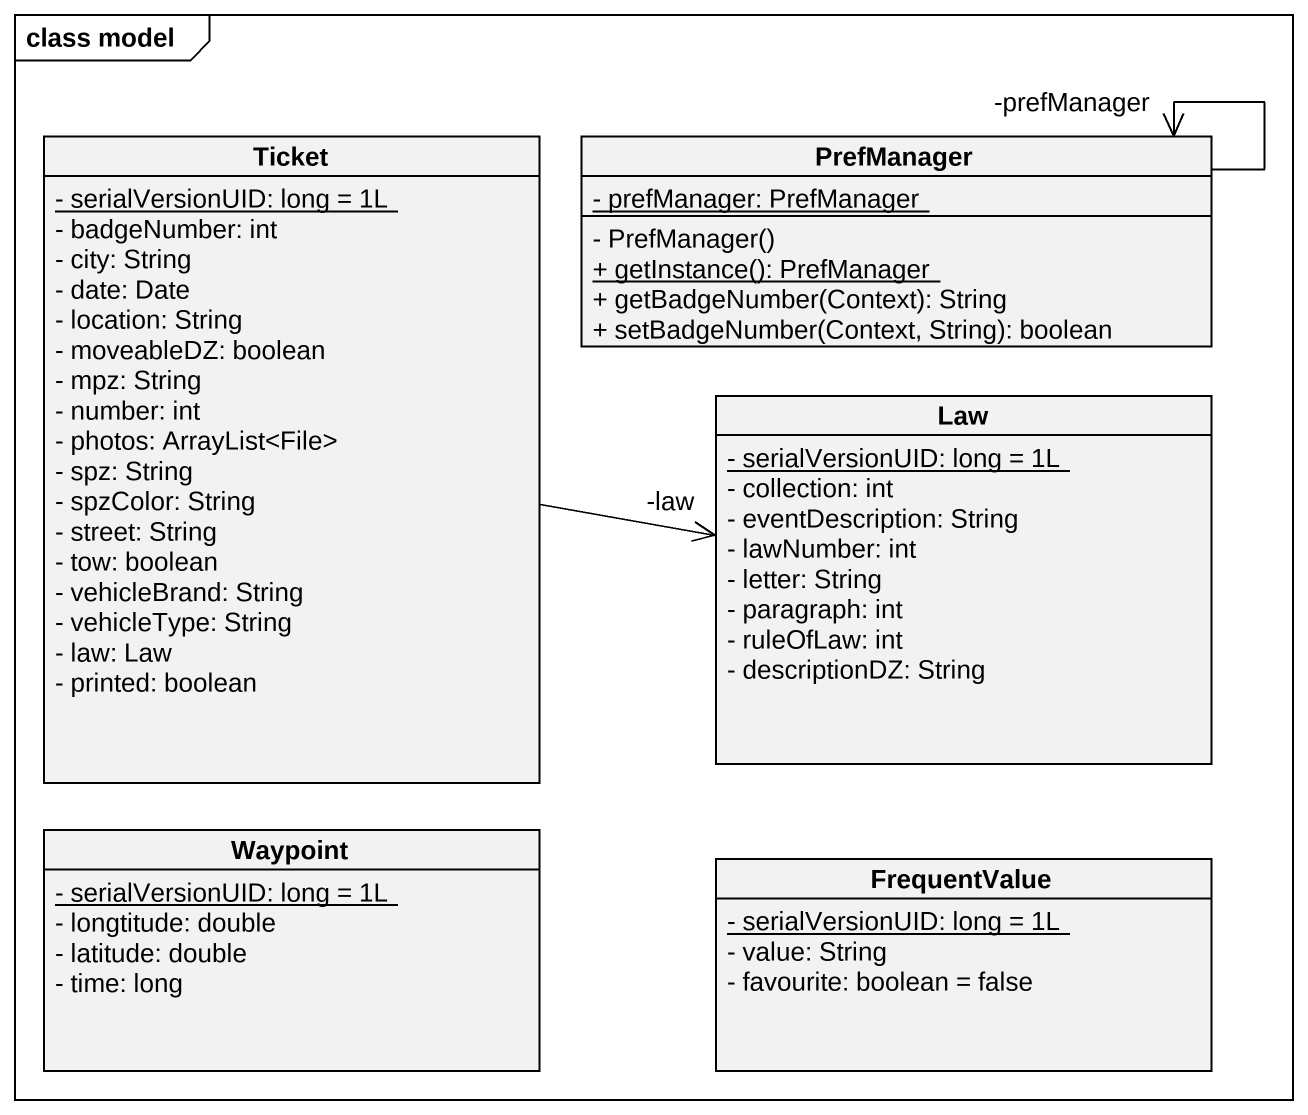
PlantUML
@startuml
mainframe class model
hide circle
hide empty members
skinparam classAttributeIconSize 0
class Ticket {
  {static} - serialVersionUID: long = 1L
  - badgeNumber: int
  - city: String
  - date: Date
  - location: String
  - moveableDZ: boolean
  - mpz: String
  - number: int
  - photos: ArrayList<File>
  - spz: String
  - spzColor: String
  - street: String
  - tow: boolean
  - vehicleBrand: String
  - vehicleType: String
  - law: Law
  - printed: boolean
}
class PrefManager {
  {static} - prefManager: PrefManager
  - PrefManager()
  {static} + getInstance(): PrefManager
  + getBadgeNumber(Context): String
  + setBadgeNumber(Context, String): boolean
}
class Law {
  {static} - serialVersionUID: long = 1L
  - collection: int
  - eventDescription: String
  - lawNumber: int
  - letter: String
  - paragraph: int
  - ruleOfLaw: int
  - descriptionDZ: String
}
class Waypoint {
  {static} - serialVersionUID: long = 1L
  - longtitude: double
  - latitude: double
  - time: long
}
class FrequentValue {
  {static} - serialVersionUID: long = 1L
  - value: String
  - favourite: boolean = false
}
Ticket -right-> "-law" Law
PrefManager --> "-prefManager" PrefManager
@enduml
